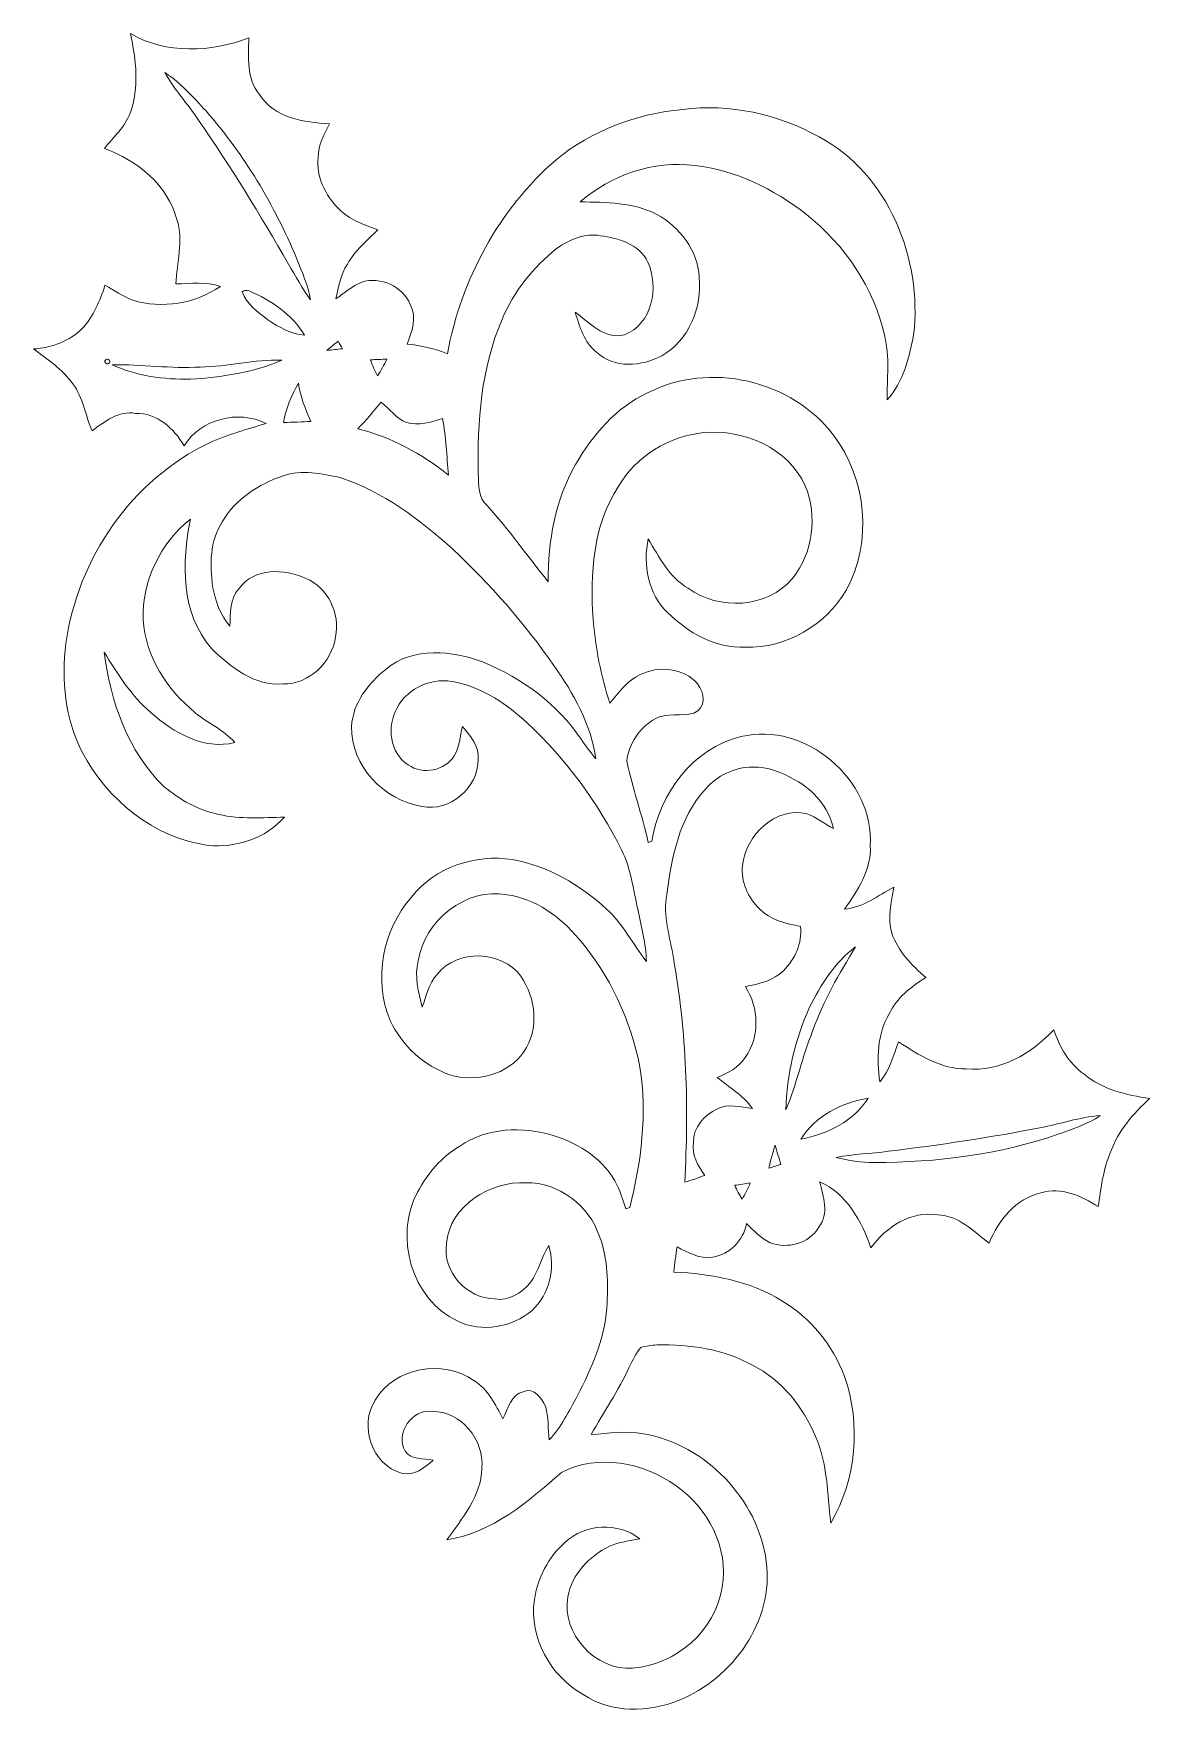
# Model space of a CAD drawing. Header units: centimetres. Extents: x -10.7 to 10.7, y -16.1 to 16.1.
import ezdxf

# ---------------------------------------------------------------- set-up
doc = ezdxf.new("R2010")
doc.units = ezdxf.units.CM
doc.header["$MEASUREMENT"] = 0
doc.layers.add('Layer 1', color=7, linetype='Continuous')

msp = doc.modelspace()

# ---------------------------------------------------------------- linework, layer by layer
at = {"layer": 'Layer 1', "color": 252, "lineweight": 9}
for points, knots in [([(-8.83286, 16.05252), (-8.15023, 15.65388), (-7.28663, 15.69515), (-6.5652, 15.96926), (-6.5652, 15.96926), (-6.57014, 15.60096), (-6.61494, 15.18892), (-6.36094, 14.88553), (-6.36094, 14.88553), (-6.07625, 14.43221), (-5.51181, 14.35319), (-5.0225, 14.32567), (-5.0225, 14.32567), (-5.11775, 14.12), (-5.24017, 13.9161), (-5.23629, 13.68079), (-5.23629, 13.68079), (-5.28109, 13.31426), (-5.09976, 12.95301), (-4.84541, 12.70007), (-4.84541, 12.70007), (-4.64291, 12.48911), (-4.3621, 12.38892), (-4.09399, 12.29191), (-4.09399, 12.29191), (-4.30319, 12.08765), (-4.53108, 11.89539), (-4.67749, 11.63751), (-4.67749, 11.63751), (-4.80872, 11.43713), (-4.84717, 11.19689), (-4.90009, 10.96758), (-4.90009, 10.96758), (-4.73887, 11.08223), (-4.58435, 11.21064), (-4.40267, 11.29214), (-4.40267, 11.29214), (-4.04213, 11.40255), (-3.61351, 11.21347), (-3.47204, 10.86104), (-3.47204, 10.86104), (-3.33834, 10.62362), (-3.44171, 10.33822), (-3.53166, 10.10433), (-3.53166, 10.10433), (-3.26743, 10.07646), (-3.00567, 10.01967), (-2.75943, 9.91771), (-2.75943, 9.91771), (-2.49767, 11.34047), (-1.77412, 12.68455), (-0.67875, 13.6367), (-0.67875, 13.6367), (0.0067, 14.19655), (0.86995, 14.51688), (1.7473, 14.59978), (1.7473, 14.59978), (2.64406, 14.71549), (3.57222, 14.51123), (4.36033, 14.0752), (4.36033, 14.0752), (5.69137, 13.35765), (6.34189, 11.74087), (6.17185, 10.28002), (6.17185, 10.28002), (6.08895, 9.8394), (5.97465, 9.37338), (5.66244, 9.03577), (5.66244, 9.03577), (5.65997, 9.44217), (5.71571, 9.85351), (5.61799, 10.25462), (5.61799, 10.25462), (5.41867, 11.18242), (4.84998, 12.00545), (4.11234, 12.59106), (4.11234, 12.59106), (3.49532, 13.0726), (2.76366, 13.43949), (1.97731, 13.52275), (1.97731, 13.52275), (1.18886, 13.62858), (0.37711, 13.34283), (-0.21873, 12.82813), (-0.21873, 12.82813), (0.27657, 12.8186), (0.80186, 12.82319), (1.25236, 12.58859), (1.25236, 12.58859), (1.68275, 12.34518), (2.04399, 11.89927), (2.06022, 11.38844), (2.06022, 11.38844), (2.12513, 10.81165), (1.86443, 10.17383), (1.34902, 9.87997), (1.34902, 9.87997), (0.96731, 9.67712), (0.42862, 9.62561), (0.09595, 9.95123), (0.09595, 9.95123), (-0.14464, 10.13573), (-0.22437, 10.44441), (-0.31504, 10.71746), (-0.31504, 10.71746), (-0.03705, 10.51849), (0.24482, 10.18018), (0.62935, 10.28072), (0.62935, 10.28072), (1.15922, 10.47898), (1.30316, 11.20182), (1.07738, 11.67278), (1.07738, 11.67278), (0.91757, 12.01921), (0.51717, 12.13386), (0.16968, 12.17867), (0.16968, 12.17867), (-0.13053, 12.23617), (-0.42898, 12.10494), (-0.66746, 11.93349), (-0.66746, 11.93349), (-1.11514, 11.57189), (-1.49296, 11.11257), (-1.71309, 10.57741), (-1.71309, 10.57741), (-2.1142, 9.64749), (-2.19076, 8.61385), (-2.17065, 7.61302), (-2.17065, 7.61302), (-2.15865, 7.40452), (-2.17523, 7.1597), (-2.00026, 7.00835), (-2.00026, 7.00835), (-1.57798, 6.54869), (-1.22273, 6.03469), (-0.83044, 5.55032), (-0.83044, 5.55032), (-0.83327, 6.32573), (-0.6978, 7.11666), (-0.30692, 7.79505), (-0.30692, 7.79505), (0.01904, 8.36302), (0.46919, 8.88901), (1.0742, 9.16877), (1.0742, 9.16877), (2.25636, 9.77801), (3.83822, 9.421), (4.63796, 8.35526), (4.63796, 8.35526), (5.27086, 7.52482), (5.38657, 6.31232), (4.8835, 5.39193), (4.8835, 5.39193), (4.48875, 4.72165), (3.73062, 4.26727), (2.94569, 4.29479), (2.94569, 4.29479), (2.3756, 4.26727), (1.85102, 4.57489), (1.4545, 4.95942), (1.4545, 4.95942), (1.08196, 5.31749), (0.98248, 5.88194), (1.08726, 6.373), (1.08726, 6.373), (1.29469, 6.02305), (1.48343, 5.63711), (1.85173, 5.42615), (1.85173, 5.42615), (2.43839, 4.99152), (3.37114, 5.04056), (3.85056, 5.61418), (3.85056, 5.61418), (4.24391, 6.10242), (4.33353, 6.81186), (4.09398, 7.3883), (4.09398, 7.3883), (3.76766, 8.11572), (2.91747, 8.47344), (2.15406, 8.40712), (2.15406, 8.40712), (1.48413, 8.3415), (0.84843, 7.95521), (0.51223, 7.36678), (0.51223, 7.36678), (0.02293, 6.62771), (-0.02258, 5.69602), (0.02998, 4.83842), (0.02998, 4.83842), (0.0769, 4.29161), (0.17744, 3.74657), (0.34995, 3.22481), (0.34995, 3.22481), (0.52493, 3.42413), (0.68262, 3.65979), (0.9338, 3.77056), (0.9338, 3.77056), (1.2827, 3.94377), (1.76847, 3.9025), (2.02988, 3.59311), (2.02988, 3.59311), (2.17593, 3.43084), (2.19498, 3.1218), (1.95826, 3.03008), (1.95826, 3.03008), (1.71696, 2.96411), (1.44497, 3.04842), (1.21673, 2.92178), (1.21673, 2.92178), (0.92145, 2.76444), (0.71649, 2.44094), (0.67451, 2.11145), (0.67451, 2.11145), (0.78881, 1.58828), (0.97049, 1.08028), (1.08655, 0.5564), (1.08655, 0.5564), (1.10419, 0.56205), (1.13911, 0.57334), (1.15675, 0.57863), (1.15675, 0.57863), (1.30809, 1.48456), (1.93639, 2.36615), (2.86314, 2.58135), (2.86314, 2.58135), (4.10104, 2.88438), (5.41585, 1.75126), (5.34141, 0.48902), (5.34141, 0.48902), (5.36399, 0.02794), (5.0994, -0.36646), (4.84646, -0.727), (4.84646, -0.727), (5.20347, -0.69031), (5.48535, -0.46242), (5.79297, -0.30367), (5.79297, -0.30367), (5.74182, -0.59295), (5.66526, -0.89316), (5.75134, -1.18385), (5.75134, -1.18385), (5.87446, -1.5271), (6.13128, -1.79839), (6.40327, -2.03158), (6.40327, -2.03158), (6.1267, -2.21396), (5.84694, -2.41751), (5.70407, -2.72831), (5.70407, -2.72831), (5.46982, -3.11743), (5.46347, -3.59368), (5.52133, -4.03077), (5.52133, -4.03077), (5.71959, -3.82157), (5.77533, -3.52735), (5.88434, -3.26877), (5.88434, -3.26877), (6.27769, -3.51677), (6.69008, -3.79405), (7.17762, -3.78276), (7.17762, -3.78276), (7.82285, -3.8512), (8.43034, -3.49137), (8.85437, -3.03276), (8.85437, -3.03276), (8.96972, -3.36225), (9.14083, -3.68258), (9.43716, -3.88436), (9.43716, -3.88436), (9.78712, -4.18352), (10.24644, -4.28159), (10.68811, -4.35391), (10.68811, -4.35391), (10.37661, -4.64213), (10.08909, -4.97339), (9.9441, -5.37873), (9.9441, -5.37873), (9.80263, -5.70964), (9.75854, -6.06982), (9.70951, -6.42366), (9.70951, -6.42366), (9.38566, -6.22328), (8.999, -6.03631), (8.61095, -6.16155), (8.61095, -6.16155), (8.12306, -6.26949), (7.79992, -6.68436), (7.61683, -7.12357), (7.61683, -7.12357), (7.31662, -6.89956), (7.0351, -6.59123), (6.63399, -6.58276), (6.63399, -6.58276), (6.11788, -6.49915), (5.64269, -6.8096), (5.35305, -7.21423), (5.35305, -7.21423), (5.1756, -6.70553), (4.88844, -6.16825), (4.36985, -5.94529), (4.36985, -5.94529), (4.44323, -6.22504), (4.55577, -6.56371), (4.35468, -6.81383), (4.35468, -6.81383), (4.17336, -7.13345), (3.75073, -7.23999), (3.41982, -7.1144), (3.41982, -7.1144), (3.24414, -7.02761), (3.11044, -6.88121), (2.96968, -6.74892), (2.96968, -6.74892), (2.90865, -7.06924), (2.64972, -7.34406), (2.32163, -7.38886), (2.32163, -7.38886), (2.07292, -7.43225), (1.84961, -7.30666), (1.64006, -7.19483), (1.64006, -7.19483), (1.61607, -7.35464), (1.59208, -7.5148), (1.57621, -7.67602), (1.57621, -7.67602), (2.2927, -7.71306), (3.03212, -7.84077), (3.64772, -8.23023), (3.64772, -8.23023), (4.19877, -8.55444), (4.62562, -9.07725), (4.84646, -9.67556), (4.84646, -9.67556), (5.16889, -10.59032), (5.07541, -11.64936), (4.58365, -12.48685), (4.58365, -12.48685), (4.51803, -11.93017), (4.52296, -11.35232), (4.29295, -10.82985), (4.29295, -10.82985), (4.052, -10.26118), (3.64807, -9.74083), (3.08468, -9.46425), (3.08468, -9.46425), (2.53153, -9.14922), (1.88065, -9.05891), (1.25271, -9.07267), (1.25271, -9.07267), (1.1497, -9.08149), (1.04457, -9.08995), (0.94614, -9.12135), (0.94614, -9.12135), (0.84701, -9.22895), (0.78916, -9.36829), (0.72389, -9.49812), (0.72389, -9.49812), (0.51787, -9.94861), (0.23565, -10.35784), (-0.00494, -10.78964), (-0.00494, -10.78964), (0.32737, -10.77023), (0.66286, -10.71449), (0.99483, -10.77482), (0.99483, -10.77482), (2.18439, -10.98508), (3.19158, -12.02189), (3.34821, -13.2231), (3.34821, -13.2231), (3.50096, -14.36151), (2.7058, -15.46147), (1.67675, -15.88234), (1.67675, -15.88234), (1.09184, -16.11799), (0.38064, -16.13351), (-0.15664, -15.77192), (-0.15664, -15.77192), (-0.78635, -15.41808), (-1.19663, -14.68713), (-1.09503, -13.9604), (-1.09503, -13.9604), (-1.02976, -13.53848), (-0.82974, -13.13596), (-0.50483, -12.85445), (-0.50483, -12.85445), (-0.12559, -12.49567), (0.51011, -12.46709), (0.92286, -12.78565), (0.92286, -12.78565), (0.7306, -12.83222), (0.5274, -12.84421), (0.34713, -12.92994), (0.34713, -12.92994), (-0.03952, -13.11903), (-0.37466, -13.46299), (-0.45297, -13.89867), (-0.45297, -13.89867), (-0.5835, -14.60387), (0.07443, -15.31719), (0.7881, -15.26674), (0.7881, -15.26674), (1.61466, -15.20888), (2.38336, -14.54249), (2.50366, -13.71452), (2.50366, -13.71452), (2.63736, -12.96345), (2.2299, -12.19651), (1.6196, -11.77248), (1.6196, -11.77248), (1.00012, -11.31986), (0.12311, -11.15758), (-0.57609, -11.51459), (-0.57609, -11.51459), (-1.20968, -12.07974), (-1.90148, -12.671), (-2.76966, -12.80964), (-2.76966, -12.80964), (-2.47968, -12.39195), (-2.10997, -11.97462), (-2.10186, -11.43451), (-2.10186, -11.43451), (-2.04929, -10.89618), (-2.49697, -10.33667), (-3.05224, -10.34831), (-3.05224, -10.34831), (-3.43782, -10.29187), (-3.76767, -10.77341), (-3.56941, -11.10749), (-3.56941, -11.10749), (-3.45405, -11.28176), (-3.21628, -11.24225), (-3.03601, -11.28282), (-3.03601, -11.28282), (-3.20323, -11.42852), (-3.39937, -11.59326), (-3.64032, -11.53082), (-3.64032, -11.53082), (-4.20371, -11.37666), (-4.45876, -10.61254), (-4.14409, -10.13171), (-4.14409, -10.13171), (-3.77614, -9.49882), (-2.83916, -9.34289), (-2.25249, -9.75529), (-2.25249, -9.75529), (-1.98262, -9.92216), (-1.83586, -10.21496), (-1.69792, -10.48978), (-1.69792, -10.48978), (-1.60162, -10.30104), (-1.542, -10.0227), (-1.30811, -9.96978), (-1.30811, -9.96978), (-1.09467, -9.87453), (-0.95991, -10.09431), (-0.88124, -10.24953), (-0.88124, -10.24953), (-0.8188, -10.45626), (-0.83503, -10.67745), (-0.81175, -10.89159), (-0.81175, -10.89159), (-0.57997, -10.65064), (-0.4311, -10.34514), (-0.27306, -10.0541), (-0.27306, -10.0541), (-0.00318, -9.52458), (0.25329, -8.96789), (0.29351, -8.36641), (0.29351, -8.36641), (0.31961, -7.90568), (0.31996, -7.43013), (0.15345, -6.99304), (0.15345, -6.99304), (-0.04622, -6.40461), (-0.62054, -5.95552), (-1.25237, -5.96575), (-1.25237, -5.96575), (-1.93429, -5.9333), (-2.71639, -6.40002), (-2.77778, -7.13098), (-2.77778, -7.13098), (-2.86244, -7.66614), (-2.38619, -8.19072), (-1.85138, -8.18931), (-1.85138, -8.18931), (-1.58433, -8.24399), (-1.33774, -8.07572), (-1.17405, -7.88169), (-1.17405, -7.88169), (-1.01636, -7.66544), (-0.9585, -7.39591), (-0.81774, -7.16978), (-0.81774, -7.16978), (-0.68722, -7.60793), (-0.80046, -8.09547), (-1.13807, -8.41086), (-1.13807, -8.41086), (-1.51942, -8.73929), (-2.10679, -8.84336), (-2.56364, -8.61582), (-2.56364, -8.61582), (-3.45441, -8.20871), (-3.78637, -6.98669), (-3.33129, -6.14602), (-3.33129, -6.14602), (-3.14431, -5.78866), (-2.87197, -5.46975), (-2.52272, -5.26267), (-2.52272, -5.26267), (-2.00449, -4.90954), (-1.32045, -4.87779), (-0.73449, -5.063), (-0.73449, -5.063), (-0.22684, -5.21046), (0.25435, -5.53466), (0.49424, -6.01726), (0.49424, -6.01726), (0.56056, -6.16155), (0.60889, -6.31465), (0.65828, -6.46599), (0.65828, -6.46599), (0.67733, -6.46), (0.71578, -6.448), (0.73483, -6.442), (0.73483, -6.442), (0.94897, -5.56535), (1.07703, -4.64813), (0.92639, -3.74996), (0.92639, -3.74996), (0.75706, -2.8479), (0.34819, -1.9903), (-0.24413, -1.28933), (-0.24413, -1.28933), (-0.5962, -0.87623), (-1.07139, -0.52133), (-1.62102, -0.4469), (-1.62102, -0.4469), (-2.41265, -0.30402), (-3.19652, -0.94149), (-3.31964, -1.71478), (-3.31964, -1.71478), (-3.3969, -2.01147), (-3.31612, -2.31591), (-3.24097, -2.60343), (-3.24097, -2.60343), (-3.15913, -2.38753), (-3.12068, -2.14588), (-2.95487, -1.97266), (-2.95487, -1.97266), (-2.56752, -1.4816), (-1.72403, -1.51017), (-1.3522, -2.00935), (-1.3522, -2.00935), (-1.06751, -2.42457), (-0.99625, -3.02888), (-1.29646, -3.45539), (-1.29646, -3.45539), (-1.59703, -3.90412), (-2.21298, -4.04382), (-2.7111, -3.89989), (-2.7111, -3.89989), (-3.2124, -3.7235), (-3.63538, -3.33721), (-3.85692, -2.85461), (-3.85692, -2.85461), (-4.18712, -2.07073), (-3.99945, -1.12811), (-3.44947, -0.491), (-3.44947, -0.491), (-2.99826, 0.07874), (-2.23062, 0.33944), (-1.51942, 0.22479), (-1.51942, 0.22479), (-0.83679, 0.10873), (-0.21661, -0.26063), (0.28857, -0.72312), (0.28857, -0.72312), (0.60325, -1.00711), (0.79163, -1.39446), (1.05092, -1.72431), (1.05092, -1.72431), (1.04916, -1.38458), (0.9465, -1.05544), (0.88794, -0.72312), (0.88794, -0.72312), (0.79445, -0.34212), (0.7567, 0.05828), (0.57538, 0.41212), (0.57538, 0.41212), (0.12347, 1.31876), (-0.48684, 2.14919), (-1.22802, 2.84099), (-1.22802, 2.84099), (-1.6182, 3.1973), (-2.06975, 3.51832), (-2.59716, 3.62416), (-2.59716, 3.62416), (-3.02296, 3.73211), (-3.51967, 3.52856), (-3.72322, 3.1345), (-3.72322, 3.1345), (-3.92395, 2.78455), (-3.86927, 2.26879), (-3.5105, 2.04019), (-3.5105, 2.04019), (-3.23498, 1.84369), (-2.80459, 1.92624), (-2.62926, 2.21693), (-2.62926, 2.21693), (-2.52519, 2.3845), (-2.52025, 2.58805), (-2.47368, 2.77396), (-2.47368, 2.77396), (-2.32164, 2.59511), (-2.14631, 2.3972), (-2.16959, 2.14461), (-2.16959, 2.14461), (-2.17206, 1.60839), (-2.70899, 1.13178), (-3.24909, 1.24467), (-3.24909, 1.24467), (-3.97087, 1.35862), (-4.61892, 2.02396), (-4.59599, 2.77643), (-4.59599, 2.77643), (-4.57447, 3.22622), (-4.2732, 3.60581), (-3.9363, 3.8771), (-3.9363, 3.8771), (-3.4096, 4.31031), (-2.66701, 4.23517), (-2.06975, 4.00622), (-2.06975, 4.00622), (-1.32469, 3.70459), (-0.65053, 3.20047), (-0.19897, 2.53055), (-0.19897, 2.53055), (-0.10937, 2.40355), (-0.01659, 2.27902), (0.08149, 2.15837), (0.08149, 2.15837), (-0.00671, 2.8163), (-0.34537, 3.41143), (-0.72249, 3.94589), (-0.72249, 3.94589), (-1.28094, 4.75834), (-1.9424, 5.49706), (-2.65889, 6.17227), (-2.65889, 6.17227), (-3.28966, 6.74765), (-3.99486, 7.27188), (-4.81225, 7.54493), (-4.81225, 7.54493), (-5.16961, 7.62254), (-5.55132, 7.7005), (-5.90903, 7.57915), (-5.90903, 7.57915), (-6.37505, 7.41934), (-6.8259, 7.13359), (-7.07391, 6.69615), (-7.07391, 6.69615), (-7.31238, 6.33349), (-7.31344, 5.87171), (-7.25841, 5.45649), (-7.25841, 5.45649), (-7.20726, 5.18485), (-7.11518, 4.90968), (-6.92927, 4.69942), (-6.92927, 4.69942), (-6.91233, 4.9446), (-6.93456, 5.23036), (-6.75147, 5.42227), (-6.75147, 5.42227), (-6.46431, 5.81949), (-5.88011, 5.80432), (-5.47547, 5.61382), (-5.47547, 5.61382), (-5.04649, 5.43991), (-4.81154, 4.93967), (-4.90291, 4.4934), (-4.90291, 4.4934), (-4.97382, 4.00833), (-5.4035, 3.58324), (-5.90903, 3.59135), (-5.90903, 3.59135), (-6.45196, 3.54761), (-6.91586, 3.90956), (-7.27746, 4.27045), (-7.27746, 4.27045), (-7.8733, 4.94637), (-7.84825, 5.91933), (-7.68245, 6.75189), (-7.68245, 6.75189), (-8.25676, 6.29257), (-8.61519, 5.56726), (-8.58803, 4.82678), (-8.58803, 4.82678), (-8.54957, 4.11664), (-8.13011, 3.48093), (-7.59143, 3.0396), (-7.59143, 3.0396), (-7.34766, 2.83676), (-7.03933, 2.71223), (-6.83119, 2.46705), (-6.83119, 2.46705), (-7.43127, 2.32558), (-8.00558, 2.65508), (-8.43739, 3.04031), (-8.43739, 3.04031), (-8.81733, 3.35816), (-9.07416, 3.78538), (-9.33556, 4.19848), (-9.33556, 4.19848), (-9.21138, 3.25903), (-8.89036, 2.29877), (-8.19151, 1.62744), (-8.19151, 1.62744), (-7.88776, 1.37485), (-7.53146, 1.16812), (-7.13987, 1.09051), (-7.13987, 1.09051), (-6.72748, 0.99632), (-6.30167, 1.02948), (-5.88257, 1.04041), (-5.88257, 1.04041), (-6.2417, 0.62837), (-6.81003, 0.44986), (-7.34484, 0.4989), (-7.34484, 0.4989), (-8.38236, 0.64142), (-9.28124, 1.37132), (-9.75607, 2.28642), (-9.75607, 2.28642), (-10.09121, 2.92072), (-10.15259, 3.66543), (-10.07216, 4.36781), (-10.07216, 4.36781), (-9.84145, 5.98671), (-8.81169, 7.50895), (-7.31767, 8.20992), (-7.31767, 8.20992), (-6.97195, 8.37713), (-6.5973, 8.46497), (-6.23429, 8.58421), (-6.23429, 8.58421), (-6.77052, 8.84985), (-7.48524, 8.66641), (-7.80557, 8.15382), (-7.80557, 8.15382), (-7.99817, 8.48685), (-8.32486, 8.78777), (-8.73301, 8.77542), (-8.73301, 8.77542), (-9.05898, 8.83398), (-9.32604, 8.62161), (-9.56804, 8.43993), (-9.56804, 8.43993), (-9.69822, 8.73661), (-9.73597, 9.07599), (-9.9367, 9.3388), (-9.9367, 9.3388), (-10.13072, 9.61997), (-10.41929, 9.80835), (-10.68811, 10.00944), (-10.68811, 10.00944), (-10.34416, 10.03413), (-10.00302, 10.15478), (-9.75572, 10.40208), (-9.75572, 10.40208), (-9.53735, 10.63279), (-9.41776, 10.93265), (-9.32075, 11.22969), (-9.32075, 11.22969), (-9.14365, 11.1348), (-8.9782, 11.01662), (-8.78982, 10.94359), (-8.78982, 10.94359), (-8.22714, 10.77708), (-7.59178, 10.87692), (-7.10777, 11.20888), (-7.10777, 11.20888), (-7.384, 11.29707), (-7.67716, 11.26815), (-7.96114, 11.25474), (-7.96114, 11.25474), (-7.94703, 11.66537), (-7.81051, 12.08412), (-7.94315, 12.48911), (-7.94315, 12.48911), (-8.122, 13.15974), (-8.7048, 13.62259), (-9.33239, 13.8526), (-9.33239, 13.8526), (-9.15882, 14.06991), (-8.93692, 14.26076), (-8.8392, 14.52958), (-8.8392, 14.52958), (-8.65611, 15.01853), (-8.72773, 15.5544), (-8.83286, 16.05252), (-8.83286, 16.05252), (-8.83286, 16.05252), (-8.83286, 16.05252), (-8.83286, 16.05252)], [0, 0, 0, 0, 0.0049505, 0.0049505, 0.0049505, 0.0049505, 0.00990099, 0.00990099, 0.00990099, 0.00990099, 0.01485149, 0.01485149, 0.01485149, 0.01485149, 0.01980198, 0.01980198, 0.01980198, 0.01980198, 0.02475248, 0.02475248, 0.02475248, 0.02475248, 0.02970297, 0.02970297, 0.02970297, 0.02970297, 0.03465347, 0.03465347, 0.03465347, 0.03465347, 0.03960396, 0.03960396, 0.03960396, 0.03960396, 0.04455446, 0.04455446, 0.04455446, 0.04455446, 0.04950495, 0.04950495, 0.04950495, 0.04950495, 0.05445545, 0.05445545, 0.05445545, 0.05445545, 0.05940594, 0.05940594, 0.05940594, 0.05940594, 0.06435644, 0.06435644, 0.06435644, 0.06435644, 0.06930693, 0.06930693, 0.06930693, 0.06930693, 0.07425743, 0.07425743, 0.07425743, 0.07425743, 0.07920792, 0.07920792, 0.07920792, 0.07920792, 0.08415842, 0.08415842, 0.08415842, 0.08415842, 0.08910891, 0.08910891, 0.08910891, 0.08910891, 0.09405941, 0.09405941, 0.09405941, 0.09405941, 0.0990099, 0.0990099, 0.0990099, 0.0990099, 0.1039604, 0.1039604, 0.1039604, 0.1039604, 0.10891089, 0.10891089, 0.10891089, 0.10891089, 0.11386139, 0.11386139, 0.11386139, 0.11386139, 0.11881188, 0.11881188, 0.11881188, 0.11881188, 0.12376238, 0.12376238, 0.12376238, 0.12376238, 0.12871287, 0.12871287, 0.12871287, 0.12871287, 0.13366337, 0.13366337, 0.13366337, 0.13366337, 0.13861386, 0.13861386, 0.13861386, 0.13861386, 0.14356436, 0.14356436, 0.14356436, 0.14356436, 0.14851485, 0.14851485, 0.14851485, 0.14851485, 0.15346535, 0.15346535, 0.15346535, 0.15346535, 0.15841584, 0.15841584, 0.15841584, 0.15841584, 0.16336634, 0.16336634, 0.16336634, 0.16336634, 0.16831683, 0.16831683, 0.16831683, 0.16831683, 0.17326733, 0.17326733, 0.17326733, 0.17326733, 0.17821782, 0.17821782, 0.17821782, 0.17821782, 0.18316832, 0.18316832, 0.18316832, 0.18316832, 0.18811881, 0.18811881, 0.18811881, 0.18811881, 0.19306931, 0.19306931, 0.19306931, 0.19306931, 0.1980198, 0.1980198, 0.1980198, 0.1980198, 0.2029703, 0.2029703, 0.2029703, 0.2029703, 0.20792079, 0.20792079, 0.20792079, 0.20792079, 0.21287129, 0.21287129, 0.21287129, 0.21287129, 0.21782178, 0.21782178, 0.21782178, 0.21782178, 0.22277228, 0.22277228, 0.22277228, 0.22277228, 0.22772277, 0.22772277, 0.22772277, 0.22772277, 0.23267327, 0.23267327, 0.23267327, 0.23267327, 0.23762376, 0.23762376, 0.23762376, 0.23762376, 0.24257426, 0.24257426, 0.24257426, 0.24257426, 0.24752475, 0.24752475, 0.24752475, 0.24752475, 0.25247525, 0.25247525, 0.25247525, 0.25247525, 0.25742574, 0.25742574, 0.25742574, 0.25742574, 0.26237624, 0.26237624, 0.26237624, 0.26237624, 0.26732673, 0.26732673, 0.26732673, 0.26732673, 0.27227723, 0.27227723, 0.27227723, 0.27227723, 0.27722772, 0.27722772, 0.27722772, 0.27722772, 0.28217822, 0.28217822, 0.28217822, 0.28217822, 0.28712871, 0.28712871, 0.28712871, 0.28712871, 0.29207921, 0.29207921, 0.29207921, 0.29207921, 0.2970297, 0.2970297, 0.2970297, 0.2970297, 0.3019802, 0.3019802, 0.3019802, 0.3019802, 0.30693069, 0.30693069, 0.30693069, 0.30693069, 0.31188119, 0.31188119, 0.31188119, 0.31188119, 0.31683168, 0.31683168, 0.31683168, 0.31683168, 0.32178218, 0.32178218, 0.32178218, 0.32178218, 0.32673267, 0.32673267, 0.32673267, 0.32673267, 0.33168317, 0.33168317, 0.33168317, 0.33168317, 0.33663366, 0.33663366, 0.33663366, 0.33663366, 0.34158416, 0.34158416, 0.34158416, 0.34158416, 0.34653465, 0.34653465, 0.34653465, 0.34653465, 0.35148515, 0.35148515, 0.35148515, 0.35148515, 0.35643564, 0.35643564, 0.35643564, 0.35643564, 0.36138614, 0.36138614, 0.36138614, 0.36138614, 0.36633663, 0.36633663, 0.36633663, 0.36633663, 0.37128713, 0.37128713, 0.37128713, 0.37128713, 0.37623762, 0.37623762, 0.37623762, 0.37623762, 0.38118812, 0.38118812, 0.38118812, 0.38118812, 0.38613861, 0.38613861, 0.38613861, 0.38613861, 0.39108911, 0.39108911, 0.39108911, 0.39108911, 0.3960396, 0.3960396, 0.3960396, 0.3960396, 0.4009901, 0.4009901, 0.4009901, 0.4009901, 0.40594059, 0.40594059, 0.40594059, 0.40594059, 0.41089109, 0.41089109, 0.41089109, 0.41089109, 0.41584158, 0.41584158, 0.41584158, 0.41584158, 0.42079208, 0.42079208, 0.42079208, 0.42079208, 0.42574257, 0.42574257, 0.42574257, 0.42574257, 0.43069307, 0.43069307, 0.43069307, 0.43069307, 0.43564356, 0.43564356, 0.43564356, 0.43564356, 0.44059406, 0.44059406, 0.44059406, 0.44059406, 0.44554455, 0.44554455, 0.44554455, 0.44554455, 0.45049505, 0.45049505, 0.45049505, 0.45049505, 0.45544554, 0.45544554, 0.45544554, 0.45544554, 0.46039604, 0.46039604, 0.46039604, 0.46039604, 0.46534653, 0.46534653, 0.46534653, 0.46534653, 0.47029703, 0.47029703, 0.47029703, 0.47029703, 0.47524752, 0.47524752, 0.47524752, 0.47524752, 0.48019802, 0.48019802, 0.48019802, 0.48019802, 0.48514851, 0.48514851, 0.48514851, 0.48514851, 0.49009901, 0.49009901, 0.49009901, 0.49009901, 0.4950495, 0.4950495, 0.4950495, 0.4950495, 0.5, 0.5, 0.5, 0.5, 0.5049505, 0.5049505, 0.5049505, 0.5049505, 0.50990099, 0.50990099, 0.50990099, 0.50990099, 0.51485149, 0.51485149, 0.51485149, 0.51485149, 0.51980198, 0.51980198, 0.51980198, 0.51980198, 0.52475248, 0.52475248, 0.52475248, 0.52475248, 0.52970297, 0.52970297, 0.52970297, 0.52970297, 0.53465347, 0.53465347, 0.53465347, 0.53465347, 0.53960396, 0.53960396, 0.53960396, 0.53960396, 0.54455446, 0.54455446, 0.54455446, 0.54455446, 0.54950495, 0.54950495, 0.54950495, 0.54950495, 0.55445545, 0.55445545, 0.55445545, 0.55445545, 0.55940594, 0.55940594, 0.55940594, 0.55940594, 0.56435644, 0.56435644, 0.56435644, 0.56435644, 0.56930693, 0.56930693, 0.56930693, 0.56930693, 0.57425743, 0.57425743, 0.57425743, 0.57425743, 0.57920792, 0.57920792, 0.57920792, 0.57920792, 0.58415842, 0.58415842, 0.58415842, 0.58415842, 0.58910891, 0.58910891, 0.58910891, 0.58910891, 0.59405941, 0.59405941, 0.59405941, 0.59405941, 0.5990099, 0.5990099, 0.5990099, 0.5990099, 0.6039604, 0.6039604, 0.6039604, 0.6039604, 0.60891089, 0.60891089, 0.60891089, 0.60891089, 0.61386139, 0.61386139, 0.61386139, 0.61386139, 0.61881188, 0.61881188, 0.61881188, 0.61881188, 0.62376238, 0.62376238, 0.62376238, 0.62376238, 0.62871287, 0.62871287, 0.62871287, 0.62871287, 0.63366337, 0.63366337, 0.63366337, 0.63366337, 0.63861386, 0.63861386, 0.63861386, 0.63861386, 0.64356436, 0.64356436, 0.64356436, 0.64356436, 0.64851485, 0.64851485, 0.64851485, 0.64851485, 0.65346535, 0.65346535, 0.65346535, 0.65346535, 0.65841584, 0.65841584, 0.65841584, 0.65841584, 0.66336634, 0.66336634, 0.66336634, 0.66336634, 0.66831683, 0.66831683, 0.66831683, 0.66831683, 0.67326733, 0.67326733, 0.67326733, 0.67326733, 0.67821782, 0.67821782, 0.67821782, 0.67821782, 0.68316832, 0.68316832, 0.68316832, 0.68316832, 0.68811881, 0.68811881, 0.68811881, 0.68811881, 0.69306931, 0.69306931, 0.69306931, 0.69306931, 0.6980198, 0.6980198, 0.6980198, 0.6980198, 0.7029703, 0.7029703, 0.7029703, 0.7029703, 0.70792079, 0.70792079, 0.70792079, 0.70792079, 0.71287129, 0.71287129, 0.71287129, 0.71287129, 0.71782178, 0.71782178, 0.71782178, 0.71782178, 0.72277228, 0.72277228, 0.72277228, 0.72277228, 0.72772277, 0.72772277, 0.72772277, 0.72772277, 0.73267327, 0.73267327, 0.73267327, 0.73267327, 0.73762376, 0.73762376, 0.73762376, 0.73762376, 0.74257426, 0.74257426, 0.74257426, 0.74257426, 0.74752475, 0.74752475, 0.74752475, 0.74752475, 0.75247525, 0.75247525, 0.75247525, 0.75247525, 0.75742574, 0.75742574, 0.75742574, 0.75742574, 0.76237624, 0.76237624, 0.76237624, 0.76237624, 0.76732673, 0.76732673, 0.76732673, 0.76732673, 0.77227723, 0.77227723, 0.77227723, 0.77227723, 0.77722772, 0.77722772, 0.77722772, 0.77722772, 0.78217822, 0.78217822, 0.78217822, 0.78217822, 0.78712871, 0.78712871, 0.78712871, 0.78712871, 0.79207921, 0.79207921, 0.79207921, 0.79207921, 0.7970297, 0.7970297, 0.7970297, 0.7970297, 0.8019802, 0.8019802, 0.8019802, 0.8019802, 0.80693069, 0.80693069, 0.80693069, 0.80693069, 0.81188119, 0.81188119, 0.81188119, 0.81188119, 0.81683168, 0.81683168, 0.81683168, 0.81683168, 0.82178218, 0.82178218, 0.82178218, 0.82178218, 0.82673267, 0.82673267, 0.82673267, 0.82673267, 0.83168317, 0.83168317, 0.83168317, 0.83168317, 0.83663366, 0.83663366, 0.83663366, 0.83663366, 0.84158416, 0.84158416, 0.84158416, 0.84158416, 0.84653465, 0.84653465, 0.84653465, 0.84653465, 0.85148515, 0.85148515, 0.85148515, 0.85148515, 0.85643564, 0.85643564, 0.85643564, 0.85643564, 0.86138614, 0.86138614, 0.86138614, 0.86138614, 0.86633663, 0.86633663, 0.86633663, 0.86633663, 0.87128713, 0.87128713, 0.87128713, 0.87128713, 0.87623762, 0.87623762, 0.87623762, 0.87623762, 0.88118812, 0.88118812, 0.88118812, 0.88118812, 0.88613861, 0.88613861, 0.88613861, 0.88613861, 0.89108911, 0.89108911, 0.89108911, 0.89108911, 0.8960396, 0.8960396, 0.8960396, 0.8960396, 0.9009901, 0.9009901, 0.9009901, 0.9009901, 0.90594059, 0.90594059, 0.90594059, 0.90594059, 0.91089109, 0.91089109, 0.91089109, 0.91089109, 0.91584158, 0.91584158, 0.91584158, 0.91584158, 0.92079208, 0.92079208, 0.92079208, 0.92079208, 0.92574257, 0.92574257, 0.92574257, 0.92574257, 0.93069307, 0.93069307, 0.93069307, 0.93069307, 0.93564356, 0.93564356, 0.93564356, 0.93564356, 0.94059406, 0.94059406, 0.94059406, 0.94059406, 0.94554455, 0.94554455, 0.94554455, 0.94554455, 0.95049505, 0.95049505, 0.95049505, 0.95049505, 0.95544554, 0.95544554, 0.95544554, 0.95544554, 0.96039604, 0.96039604, 0.96039604, 0.96039604, 0.96534653, 0.96534653, 0.96534653, 0.96534653, 0.97029703, 0.97029703, 0.97029703, 0.97029703, 0.97524752, 0.97524752, 0.97524752, 0.97524752, 0.98019802, 0.98019802, 0.98019802, 0.98019802, 0.98514851, 0.98514851, 0.98514851, 0.98514851, 0.99009901, 0.99009901, 0.99009901, 0.99009901, 1, 1, 1, 1]), ([(-8.17704, 15.31027), (-7.99077, 14.98431), (-7.73607, 14.70385), (-7.52617, 14.39376), (-7.52617, 14.39376), (-6.91233, 13.49982), (-6.34507, 12.57519), (-5.8032, 11.63609), (-5.8032, 11.63609), (-5.67549, 11.39973), (-5.5365, 11.16972), (-5.38375, 10.94853), (-5.38375, 10.94853), (-5.43243, 11.22722), (-5.54497, 11.48899), (-5.65221, 11.74898), (-5.65221, 11.74898), (-6.07872, 12.77169), (-6.65234, 13.73689), (-7.38506, 14.57015), (-7.38506, 14.57015), (-7.63024, 14.83579), (-7.87401, 15.10813), (-8.17704, 15.31027), (-8.17704, 15.31027), (-8.17704, 15.31027), (-8.17704, 15.31027), (-8.17704, 15.31027)], [0, 0, 0, 0, 0.125, 0.125, 0.125, 0.125, 0.25, 0.25, 0.25, 0.25, 0.375, 0.375, 0.375, 0.375, 0.5, 0.5, 0.5, 0.5, 0.625, 0.625, 0.625, 0.625, 0.75, 0.75, 0.75, 0.75, 1, 1, 1, 1]), ([(-6.69502, 11.10763), (-6.61071, 10.87021), (-6.38705, 10.7224), (-6.20254, 10.56647), (-6.20254, 10.56647), (-5.98806, 10.42959), (-5.75487, 10.29483), (-5.49593, 10.2719), (-5.49593, 10.2719), (-5.73758, 10.67019), (-6.13693, 10.94571), (-6.56061, 11.1221), (-6.56061, 11.1221), (-6.60542, 11.14291), (-6.6541, 11.12915), (-6.69502, 11.10763), (-6.69502, 11.10763), (-6.69502, 11.10763), (-6.69502, 11.10763), (-6.69502, 11.10763)], [0, 0, 0, 0, 0.16666667, 0.16666667, 0.16666667, 0.16666667, 0.33333333, 0.33333333, 0.33333333, 0.33333333, 0.5, 0.5, 0.5, 0.5, 0.66666667, 0.66666667, 0.66666667, 0.66666667, 1, 1, 1, 1]), ([(-5.07013, 9.98157), (-4.971, 9.99285), (-4.86975, 10.00309), (-4.76991, 10.01508), (-4.76991, 10.01508), (-4.79778, 10.06306), (-4.82601, 10.11033), (-4.85387, 10.15795), (-4.85387, 10.15795), (-4.92655, 10.09975), (-4.99887, 10.04119), (-5.07013, 9.98157), (-5.07013, 9.98157), (-5.07013, 9.98157), (-5.07013, 9.98157), (-5.07013, 9.98157)], [0, 0, 0, 0, 0.2, 0.2, 0.2, 0.2, 0.4, 0.4, 0.4, 0.4, 0.6, 0.6, 0.6, 0.6, 1, 1, 1, 1]), ([(-9.31299, 9.79706), (-9.34932, 9.7512), (-9.2703, 9.69582), (-9.23714, 9.74203), (-9.23714, 9.74203), (-9.19939, 9.7886), (-9.27982, 9.84363), (-9.31299, 9.79706), (-9.31299, 9.79706), (-9.31299, 9.79706), (-9.31299, 9.79706), (-9.31299, 9.79706)], [0, 0, 0, 0, 0.25, 0.25, 0.25, 0.25, 0.5, 0.5, 0.5, 0.5, 1, 1, 1, 1]), ([(-7.49618, 9.66336), (-8.05886, 9.62702), (-8.61801, 9.72051), (-9.17999, 9.7071), (-9.17999, 9.7071), (-8.71432, 9.48944), (-8.19115, 9.42559), (-7.68209, 9.42912), (-7.68209, 9.42912), (-7.08661, 9.47145), (-6.483, 9.554), (-5.93126, 9.79424), (-5.93126, 9.79424), (-6.45654, 9.81576), (-6.9716, 9.669), (-7.49618, 9.66336), (-7.49618, 9.66336), (-7.49618, 9.66336), (-7.49618, 9.66336), (-7.49618, 9.66336)], [0, 0, 0, 0, 0.16666667, 0.16666667, 0.16666667, 0.16666667, 0.33333333, 0.33333333, 0.33333333, 0.33333333, 0.5, 0.5, 0.5, 0.5, 0.66666667, 0.66666667, 0.66666667, 0.66666667, 1, 1, 1, 1]), ([(-4.23687, 9.80165), (-4.197, 9.69829), (-4.15291, 9.59669), (-4.10211, 9.49791), (-4.10211, 9.49791), (-4.03155, 9.59739), (-3.97299, 9.70464), (-3.91796, 9.81329), (-3.91796, 9.81329), (-4.02344, 9.81259), (-4.13244, 9.80835), (-4.23687, 9.80165), (-4.23687, 9.80165), (-4.23687, 9.80165), (-4.23687, 9.80165), (-4.23687, 9.80165)], [0, 0, 0, 0, 0.2, 0.2, 0.2, 0.2, 0.4, 0.4, 0.4, 0.4, 0.6, 0.6, 0.6, 0.6, 1, 1, 1, 1]), ([(-5.89774, 8.60009), (-5.72347, 8.60609), (-5.54991, 8.61385), (-5.37563, 8.62196), (-5.37563, 8.62196), (-5.48358, 8.85691), (-5.57636, 9.09715), (-5.61552, 9.35397), (-5.61552, 9.35397), (-5.7457, 9.11832), (-5.86106, 8.86996), (-5.89774, 8.60009), (-5.89774, 8.60009), (-5.89774, 8.60009), (-5.89774, 8.60009), (-5.89774, 8.60009)], [0, 0, 0, 0, 0.2, 0.2, 0.2, 0.2, 0.4, 0.4, 0.4, 0.4, 0.6, 0.6, 0.6, 0.6, 1, 1, 1, 1]), ([(-4.47464, 8.47909), (-3.83505, 8.3221), (-3.25226, 8.00107), (-2.73968, 7.59326), (-2.73968, 7.59326), (-2.7746, 7.9545), (-2.78624, 8.31998), (-2.85468, 8.67699), (-2.85468, 8.67699), (-3.07341, 8.60291), (-3.31435, 8.53306), (-3.54331, 8.60326), (-3.54331, 8.60326), (-3.74439, 8.67629), (-3.86857, 8.86432), (-4.03226, 8.99167), (-4.03226, 8.99167), (-4.17513, 8.81669), (-4.31942, 8.64313), (-4.47464, 8.47909), (-4.47464, 8.47909), (-4.47464, 8.47909), (-4.47464, 8.47909), (-4.47464, 8.47909)], [0, 0, 0, 0, 0.14285714, 0.14285714, 0.14285714, 0.14285714, 0.28571429, 0.28571429, 0.28571429, 0.28571429, 0.42857143, 0.42857143, 0.42857143, 0.42857143, 0.57142857, 0.57142857, 0.57142857, 0.57142857, 0.71428571, 0.71428571, 0.71428571, 0.71428571, 1, 1, 1, 1]), ([(2.18016, 1.57134), (1.67604, 1.02807), (1.5367, 0.26501), (1.44391, -0.44408), (1.44391, -0.44408), (1.35748, -0.85753), (1.51165, -1.25864), (1.5695, -1.66398), (1.5695, -1.66398), (1.82421, -3.07791), (1.86689, -4.52042), (1.7854, -5.9527), (1.7854, -5.9527), (1.91593, -5.91778), (2.0447, -5.87579), (2.16958, -5.82394), (2.16958, -5.82394), (2.04117, -5.63908), (1.90676, -5.43094), (1.95721, -5.19211), (1.95721, -5.19211), (1.94592, -4.90601), (2.16076, -4.66012), (2.41229, -4.55253), (2.41229, -4.55253), (2.62149, -4.44034), (2.85961, -4.5243), (3.08151, -4.54194), (3.08151, -4.54194), (2.909, -4.29253), (2.63877, -4.13731), (2.4077, -3.94928), (2.4077, -3.94928), (2.61161, -3.86602), (2.82045, -3.76054), (2.94146, -3.56686), (2.94146, -3.56686), (3.23003, -3.17281), (3.20992, -2.61295), (2.95028, -2.20867), (2.95028, -2.20867), (3.21027, -2.15505), (3.47909, -2.09261), (3.67876, -1.90316), (3.67876, -1.90316), (3.89819, -1.68197), (4.04001, -1.37259), (4.00261, -1.05615), (4.00261, -1.05615), (3.72533, -0.99723), (3.42264, -0.93338), (3.21909, -0.7196), (3.21909, -0.7196), (2.99861, -0.50652), (2.85891, -0.19784), (2.89171, 0.11225), (2.89171, 0.11225), (2.95239, 0.68764), (3.5246, 1.25455), (4.12785, 1.1025), (4.12785, 1.1025), (4.30953, 1.03371), (4.46722, 0.91518), (4.63514, 0.81922), (4.63514, 0.81922), (4.54555, 1.22315), (4.25555, 1.56147), (3.89607, 1.75655), (3.89607, 1.75655), (3.64913, 1.89202), (3.37678, 2.01443), (3.08786, 1.99432), (3.08786, 1.99432), (2.74073, 2.00561), (2.40453, 1.82958), (2.18016, 1.57134), (2.18016, 1.57134), (2.18016, 1.57134), (2.18016, 1.57134), (2.18016, 1.57134)], [0, 0, 0, 0, 0.04761905, 0.04761905, 0.04761905, 0.04761905, 0.0952381, 0.0952381, 0.0952381, 0.0952381, 0.14285714, 0.14285714, 0.14285714, 0.14285714, 0.19047619, 0.19047619, 0.19047619, 0.19047619, 0.23809524, 0.23809524, 0.23809524, 0.23809524, 0.28571429, 0.28571429, 0.28571429, 0.28571429, 0.33333333, 0.33333333, 0.33333333, 0.33333333, 0.38095238, 0.38095238, 0.38095238, 0.38095238, 0.42857143, 0.42857143, 0.42857143, 0.42857143, 0.47619048, 0.47619048, 0.47619048, 0.47619048, 0.52380952, 0.52380952, 0.52380952, 0.52380952, 0.57142857, 0.57142857, 0.57142857, 0.57142857, 0.61904762, 0.61904762, 0.61904762, 0.61904762, 0.66666667, 0.66666667, 0.66666667, 0.66666667, 0.71428571, 0.71428571, 0.71428571, 0.71428571, 0.76190476, 0.76190476, 0.76190476, 0.76190476, 0.80952381, 0.80952381, 0.80952381, 0.80952381, 0.85714286, 0.85714286, 0.85714286, 0.85714286, 0.9047619, 0.9047619, 0.9047619, 0.9047619, 1, 1, 1, 1]), ([(5.06024, -1.44596), (4.66089, -1.74371), (4.39278, -2.17445), (4.1723, -2.61295), (4.1723, -2.61295), (3.89995, -3.22679), (3.73662, -3.8953), (3.72392, -4.56805), (3.72392, -4.56805), (3.93064, -4.07839), (4.03577, -3.55416), (4.23545, -3.06169), (4.23545, -3.06169), (4.43618, -2.48807), (4.7438, -1.96173), (5.06024, -1.44596), (5.06024, -1.44596), (5.06024, -1.44596), (5.06024, -1.44596), (5.06024, -1.44596)], [0, 0, 0, 0, 0.16666667, 0.16666667, 0.16666667, 0.16666667, 0.33333333, 0.33333333, 0.33333333, 0.33333333, 0.5, 0.5, 0.5, 0.5, 0.66666667, 0.66666667, 0.66666667, 0.66666667, 1, 1, 1, 1]), ([(4.01319, -5.13143), (4.51308, -5.03336), (5.02531, -4.78712), (5.30331, -4.34262), (5.30331, -4.34262), (4.79918, -4.43329), (4.28624, -4.68058), (4.01319, -5.13143), (4.01319, -5.13143), (4.01319, -5.13143), (4.01319, -5.13143), (4.01319, -5.13143)], [0, 0, 0, 0, 0.25, 0.25, 0.25, 0.25, 0.5, 0.5, 0.5, 0.5, 1, 1, 1, 1]), ([(8.59014, -4.91201), (7.63059, -5.09968), (6.66292, -5.24468), (5.69243, -5.36215), (5.69243, -5.36215), (5.35764, -5.40801), (5.01826, -5.41577), (4.68629, -5.48033), (4.68629, -5.48033), (4.92371, -5.5403), (5.1682, -5.58087), (5.41409, -5.57981), (5.41409, -5.57981), (6.61141, -5.57452), (7.81932, -5.42777), (8.95421, -5.03089), (8.95421, -5.03089), (9.22479, -4.93423), (9.50419, -4.84286), (9.74407, -4.68023), (9.74407, -4.68023), (9.35038, -4.70739), (8.97643, -4.84321), (8.59014, -4.91201), (8.59014, -4.91201), (8.59014, -4.91201), (8.59014, -4.91201), (8.59014, -4.91201)], [0, 0, 0, 0, 0.125, 0.125, 0.125, 0.125, 0.25, 0.25, 0.25, 0.25, 0.375, 0.375, 0.375, 0.375, 0.5, 0.5, 0.5, 0.5, 0.625, 0.625, 0.625, 0.625, 0.75, 0.75, 0.75, 0.75, 1, 1, 1, 1]), ([(3.39619, -5.68953), (3.47274, -5.66589), (3.54894, -5.6412), (3.62514, -5.61509), (3.62514, -5.61509), (3.59021, -5.49127), (3.55529, -5.36815), (3.52001, -5.24538), (3.52001, -5.24538), (3.46921, -5.39073), (3.43041, -5.5396), (3.39619, -5.68953), (3.39619, -5.68953), (3.39619, -5.68953), (3.39619, -5.68953), (3.39619, -5.68953)], [0, 0, 0, 0, 0.2, 0.2, 0.2, 0.2, 0.4, 0.4, 0.4, 0.4, 0.6, 0.6, 0.6, 0.6, 1, 1, 1, 1]), ([(2.7439, -6.01514), (2.78447, -6.10616), (2.83139, -6.19435), (2.8836, -6.27973), (2.8836, -6.27973), (2.94781, -6.18306), (3.00002, -6.07864), (3.04059, -5.96999), (3.04059, -5.96999), (2.9411, -5.98304), (2.84233, -5.99891), (2.7439, -6.01514)], [0, 0, 0, 0, 0.25, 0.25, 0.25, 0.25, 0.5, 0.5, 0.5, 0.5, 1, 1, 1, 1])]:
    msp.add_open_spline(points, degree=3, knots=knots, dxfattribs=at)

doc.saveas('drawing.dxf')
